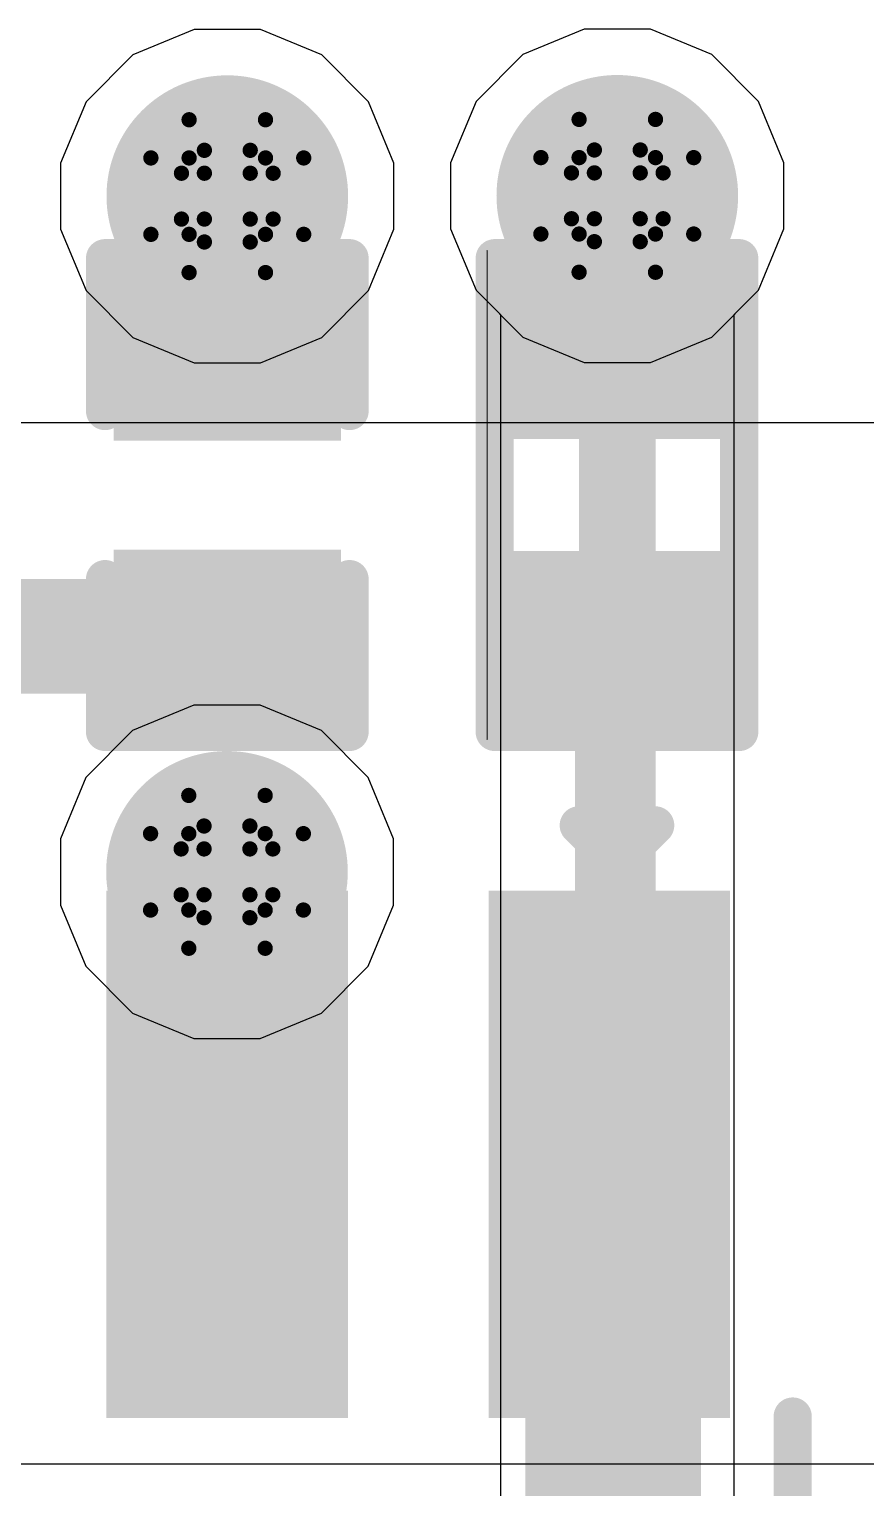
# Model space of a CAD drawing. Header units: inches. Extents: x -3 to 5259, y -3 to 5282.
# Drawn here: x 122.65 to 125.431, y 26.958 to 31.807 of the extents above; entities that cross this region are included whole.
import ezdxf

# ---------------------------------------------------------------- set-up
doc = ezdxf.new("R2010")
doc.units = ezdxf.units.IN
for name, color, linetype in [('Bottom Layer', 5, 'Continuous'), ('Bottom Solder', 6, 'Continuous'), ('Drill Drawing', 1, 'Continuous'), ('Layer 1', 16, 'Continuous'), ('Layer 2', 76, 'Continuous'), ('Top Layer', 1, 'Continuous'), ('Top Overlay', 2, 'Continuous'), ('Top Paste', 8, 'Continuous'), ('Top Solder', 216, 'Continuous'), ('Via Holes', 16, 'Continuous')]:
    doc.layers.add(name, color=color, linetype=linetype)

# ---------------------------------------------------------------- blocks, each defined once
blk = doc.blocks.new('SOIC_8_0_154___3_90___W______21')
at = {"layer": 'Top Layer'}
for points in [[(-3.474999399999999, 1.6050006), (-3.474999399999999, 2.2049994), (-1.92499996, 2.2049994), (-1.92499996, 1.6050006)], [(-3.474999399999999, 0.3350005999999998), (-3.474999399999999, 0.9349993999999998), (-1.92499996, 0.9349994), (-1.92499996, 0.3350006000000001)]]:
    blk.add_hatch(color=1, dxfattribs=at).paths.add_polyline_path(points)
at = {"layer": 'Top Overlay'}
blk.add_hatch(color=2, dxfattribs=at).paths.add_polyline_path([(-1.8382107, 1.62567874), (-1.4826107, 1.62567874), (-1.4826107, 2.20987874), (-1.8382107, 2.20987874)])
at = {"layer": 'Top Paste'}
for points in [[(-3.474999399999999, 1.6050006), (-3.474999399999999, 2.2049994), (-1.92499996, 2.2049994), (-1.92499996, 1.6050006)], [(-3.474999399999999, 0.3350005999999998), (-3.474999399999999, 0.9349993999999998), (-1.92499996, 0.9349994), (-1.92499996, 0.3350006000000001)]]:
    blk.add_hatch(color=8, dxfattribs=at).paths.add_polyline_path(points)
at = {"layer": 'Top Solder'}
for points in [[(-3.5765994, 1.5034006), (-3.5765994, 2.3065994), (-1.82339996, 2.3065994), (-1.82339996, 1.5034006)], [(-3.5765994, 0.2334005999999998), (-3.5765994, 1.0365994), (-1.82339996, 1.0365994), (-1.82339996, 0.2334006000000002)]]:
    blk.add_hatch(color=216, dxfattribs=at).paths.add_polyline_path(points)
at = {"layer": 'Top Overlay'}
for points in [[(1.8034, 2.5146, 0.127, 0.127, 0), (-1.8288, 2.5146, 0.127, 0.127, 0)], [(-3.66700054, 1.9304, 0.127, 0.127, 0), (-3.79400308, 2.0574, 0.127, 0.127, 0)], [(-3.79400054, 1.8034, 0.127, 0.127, 0), (-3.79400308, 2.0574, 0.127, 0.127, 0)], [(-3.79400054, 1.8034, 0.127, 0.127, 0), (-3.66700054, 1.9304, 0.127, 0.127, 0)]]:
    blk.add_lwpolyline(points, format="xyseb", dxfattribs=at)
for points in [[(-1.86055, 2.5146, 0.0635, 0.0635, 1), (-1.79705, 2.5146, 0.0635, 0.0635, 1)], [(-3.82575308, 2.0574, 0.0635, 0.0635, 1), (-3.76225308, 2.0574, 0.0635, 0.0635, 1)], [(-3.82575308, 2.0574, 0.0635, 0.0635, 1), (-3.76225308, 2.0574, 0.0635, 0.0635, 1)], [(-3.69875054, 1.9304, 0.0635, 0.0635, 1), (-3.63525054, 1.9304, 0.0635, 0.0635, 1)], [(-3.69875054, 1.9304, 0.0635, 0.0635, 1), (-3.63525054, 1.9304, 0.0635, 0.0635, 1)], [(-3.82575054, 1.8034, 0.0635, 0.0635, 1), (-3.76225054, 1.8034, 0.0635, 0.0635, 1)], [(-3.82575054, 1.8034, 0.0635, 0.0635, 1), (-3.76225054, 1.8034, 0.0635, 0.0635, 1)]]:
    blk.add_lwpolyline(points, format="xyseb", close=True, dxfattribs=at)
blk = doc.blocks.new('R___0402_86')
at = {"layer": 'Top Layer'}
for points in [[(-0.6985, -0.3175), (-0.6985, 0.3174999999999999), (-0.2413000000000001, 0.3175), (-0.2412999999999999, -0.3174999999999999)], [(0.2413000000000001, -0.3175), (0.2412999999999999, 0.3174999999999999), (0.6985, 0.3175), (0.6985, -0.3174999999999999)]]:
    blk.add_hatch(color=1, dxfattribs=at).paths.add_polyline_path(points)
at = {"layer": 'Top Paste'}
for points in [[(-0.6985, -0.3175), (-0.6985, 0.3174999999999999), (-0.2413000000000001, 0.3175), (-0.2412999999999999, -0.3174999999999999)], [(0.2413000000000001, -0.3175), (0.2412999999999999, 0.3174999999999999), (0.6985, 0.3175), (0.6985, -0.3174999999999999)]]:
    blk.add_hatch(color=8, dxfattribs=at).paths.add_polyline_path(points)
at = {"layer": 'Top Solder'}
for points in [[(-0.75350116, -0.3725011600000001), (-0.75350116, 0.3725011599999999), (-0.18629884, 0.3725011600000001), (-0.1862988399999999, -0.3725011599999999)], [(0.18629884, -0.3725011600000001), (0.1862988399999999, 0.3725011599999999), (0.75350116, 0.3725011600000001), (0.75350116, -0.3725011599999999)]]:
    blk.add_hatch(color=216, dxfattribs=at).paths.add_polyline_path(points)
at = {"layer": 'Top Overlay'}
for points in [[(0.7874, 0.4064, 0.127, 0.127, 0), (-0.7874, 0.4064, 0.127, 0.127, 0)], [(-0.7874, -0.4064, 0.127, 0.127, 0), (-0.7874, 0.4064, 0.127, 0.127, 0)], [(0.7874, -0.4064, 0.127, 0.127, 0), (0.7874, 0.4064, 0.127, 0.127, 0)], [(0.7874, -0.4064, 0.127, 0.127, 0), (-0.7874, -0.4064, 0.127, 0.127, 0)], [(0.8128, -0.4318, 0.0032258, 0.0032258, 0), (-0.8128, -0.4318, 0.0032258, 0.0032258, 0)]]:
    blk.add_lwpolyline(points, format="xyseb", dxfattribs=at)
for points in [[(-0.8191499999999999, 0.4064, 0.0635, 0.0635, 1), (-0.7556499999999999, 0.4064, 0.0635, 0.0635, 1)], [(-0.8191499999999999, 0.4064, 0.0635, 0.0635, 1), (-0.7556499999999999, 0.4064, 0.0635, 0.0635, 1)], [(0.7556499999999999, 0.4064, 0.0635, 0.0635, 1), (0.8191499999999999, 0.4064, 0.0635, 0.0635, 1)], [(0.7556499999999999, 0.4064, 0.0635, 0.0635, 1), (0.8191499999999999, 0.4064, 0.0635, 0.0635, 1)], [(-0.8191499999999999, -0.4064, 0.0635, 0.0635, 1), (-0.7556499999999999, -0.4064, 0.0635, 0.0635, 1)], [(-0.8191499999999999, -0.4064, 0.0635, 0.0635, 1), (-0.7556499999999999, -0.4064, 0.0635, 0.0635, 1)], [(0.7556499999999999, -0.4064, 0.0635, 0.0635, 1), (0.8191499999999999, -0.4064, 0.0635, 0.0635, 1)], [(0.7556499999999999, -0.4064, 0.0635, 0.0635, 1), (0.8191499999999999, -0.4064, 0.0635, 0.0635, 1)], [(-0.81360518, -0.4318, 0.0016129, 0.0016129, 1), (-0.8119948199999999, -0.4318, 0.0016129, 0.0016129, 1)], [(0.8119948199999999, -0.4318, 0.0016129, 0.0016129, 1), (0.81360518, -0.4318, 0.0016129, 0.0016129, 1)]]:
    blk.add_lwpolyline(points, format="xyseb", close=True, dxfattribs=at)
blk = doc.blocks.new('C___0402_245')
at = {"layer": 'Top Layer'}
for points in [[(-0.6985, -0.3175), (-0.6985, 0.3174999999999999), (-0.2413000000000001, 0.3175), (-0.2412999999999999, -0.3174999999999999)], [(0.2413000000000001, -0.3175), (0.2412999999999999, 0.3174999999999999), (0.6985, 0.3175), (0.6985, -0.3174999999999999)]]:
    blk.add_hatch(color=1, dxfattribs=at).paths.add_polyline_path(points)
at = {"layer": 'Top Paste'}
for points in [[(-0.6985, -0.3175), (-0.6985, 0.3174999999999999), (-0.2413000000000001, 0.3175), (-0.2412999999999999, -0.3174999999999999)], [(0.2413000000000001, -0.3175), (0.2412999999999999, 0.3174999999999999), (0.6985, 0.3175), (0.6985, -0.3174999999999999)]]:
    blk.add_hatch(color=8, dxfattribs=at).paths.add_polyline_path(points)
at = {"layer": 'Top Solder'}
for points in [[(-0.7584998799999999, -0.3774998800000001), (-0.7584998799999999, 0.3774998799999999), (-0.1813001200000001, 0.3774998800000001), (-0.1813001199999999, -0.3774998799999999)], [(0.1813001200000001, -0.3774998800000001), (0.1813001199999999, 0.3774998799999999), (0.7584998799999999, 0.3774998800000001), (0.7584998799999999, -0.3774998799999999)]]:
    blk.add_hatch(color=216, dxfattribs=at).paths.add_polyline_path(points)
at = {"layer": 'Top Overlay'}
for points in [[(-0.7874, -0.4064, 0.127, 0.127, 0), (-0.7874, 0.4064, 0.127, 0.127, 0)], [(-0.2794, 0.4064, 0.127, 0.127, 0), (-0.7874, 0.4064, 0.127, 0.127, 0)], [(0.7874, 0.4064, 0.127, 0.127, 0), (0.2794, 0.4064, 0.127, 0.127, 0)], [(0.7874, -0.4064, 0.127, 0.127, 0), (0.7874, 0.4064, 0.127, 0.127, 0)], [(-0.2794, -0.4064, 0.127, 0.127, 0), (-0.7874, -0.4064, 0.127, 0.127, 0)], [(0.7874, -0.4064, 0.127, 0.127, 0), (0.2794, -0.4064, 0.127, 0.127, 0)]]:
    blk.add_lwpolyline(points, format="xyseb", dxfattribs=at)
for points in [[(-0.8191499999999999, 0.4064, 0.0635, 0.0635, 1), (-0.7556499999999999, 0.4064, 0.0635, 0.0635, 1)], [(-0.8191499999999999, 0.4064, 0.0635, 0.0635, 1), (-0.7556499999999999, 0.4064, 0.0635, 0.0635, 1)], [(-0.31115, 0.4064, 0.0635, 0.0635, 1), (-0.24765, 0.4064, 0.0635, 0.0635, 1)], [(0.24765, 0.4064, 0.0635, 0.0635, 1), (0.31115, 0.4064, 0.0635, 0.0635, 1)], [(0.7556499999999999, 0.4064, 0.0635, 0.0635, 1), (0.8191499999999999, 0.4064, 0.0635, 0.0635, 1)], [(0.7556499999999999, 0.4064, 0.0635, 0.0635, 1), (0.8191499999999999, 0.4064, 0.0635, 0.0635, 1)], [(-0.8191499999999999, -0.4064, 0.0635, 0.0635, 1), (-0.7556499999999999, -0.4064, 0.0635, 0.0635, 1)], [(-0.8191499999999999, -0.4064, 0.0635, 0.0635, 1), (-0.7556499999999999, -0.4064, 0.0635, 0.0635, 1)], [(-0.31115, -0.4064, 0.0635, 0.0635, 1), (-0.24765, -0.4064, 0.0635, 0.0635, 1)], [(0.24765, -0.4064, 0.0635, 0.0635, 1), (0.31115, -0.4064, 0.0635, 0.0635, 1)], [(0.7556499999999999, -0.4064, 0.0635, 0.0635, 1), (0.8191499999999999, -0.4064, 0.0635, 0.0635, 1)], [(0.7556499999999999, -0.4064, 0.0635, 0.0635, 1), (0.8191499999999999, -0.4064, 0.0635, 0.0635, 1)]]:
    blk.add_lwpolyline(points, format="xyseb", close=True, dxfattribs=at)

msp = doc.modelspace()

# ---------------------------------------------------------------- hatches: boundary and pattern name
at = {"layer": 'Bottom Layer'}
h = msp.add_hatch(color=5, dxfattribs=at)
edge = h.paths.add_edge_path()
edge.add_arc((123.30845036, 31.25224128), 0.2999994, 0, 360)
h = msp.add_hatch(color=5, dxfattribs=at)
edge = h.paths.add_edge_path()
edge.add_arc((124.60492478, 31.25331824), 0.2999994, 0, 360)
h = msp.add_hatch(color=5, dxfattribs=at)
edge = h.paths.add_edge_path()
edge.add_arc((123.3073734, 29.00607102), 0.2999994, 0, 360)
at = {"layer": 'Bottom Solder'}
h = msp.add_hatch(color=6, dxfattribs=at)
edge = h.paths.add_edge_path()
edge.add_arc((123.30845036, 31.25224128), 0.4015993999999999, 0, 360)
h = msp.add_hatch(color=6, dxfattribs=at)
edge = h.paths.add_edge_path()
edge.add_arc((124.60492478, 31.25331824), 0.4015993999999999, 0, 360)
h = msp.add_hatch(color=6, dxfattribs=at)
edge = h.paths.add_edge_path()
edge.add_arc((123.3073734, 29.00607102), 0.4015993999999999, 0, 360)
at = {"layer": 'Layer 1'}
h = msp.add_hatch(color=16, dxfattribs=at)
edge = h.paths.add_edge_path()
edge.add_arc((123.30845036, 31.25224128), 0.2999994, 0, 360)
h = msp.add_hatch(color=16, dxfattribs=at)
edge = h.paths.add_edge_path()
edge.add_arc((124.60492478, 31.25331824), 0.2999994, 0, 360)
h = msp.add_hatch(color=16, dxfattribs=at)
edge = h.paths.add_edge_path()
edge.add_arc((123.3073734, 29.00607102), 0.2999994, 0, 360)
at = {"layer": 'Layer 2'}
h = msp.add_hatch(color=76, dxfattribs=at)
edge = h.paths.add_edge_path()
edge.add_arc((123.30845036, 31.25224128), 0.2999994, 0, 360)
h = msp.add_hatch(color=76, dxfattribs=at)
edge = h.paths.add_edge_path()
edge.add_arc((124.60492478, 31.25331824), 0.2999994, 0, 360)
h = msp.add_hatch(color=76, dxfattribs=at)
edge = h.paths.add_edge_path()
edge.add_arc((123.3073734, 29.00607102), 0.2999994, 0, 360)
at = {"layer": 'Top Layer'}
h = msp.add_hatch(color=1, dxfattribs=at)
edge = h.paths.add_edge_path()
edge.add_arc((123.30845036, 31.25224128), 0.2999994, 0, 360)
h = msp.add_hatch(color=1, dxfattribs=at)
edge = h.paths.add_edge_path()
edge.add_arc((124.60492478, 31.25331824), 0.2999994, 0, 360)
for points in [[(123.00774484, 30.72739346), (123.60986708, 30.72739346), (123.60986708, 31.25223874), (123.00774484, 31.25223874)], [(124.30421926, 30.72847042), (124.9063415, 30.72847042), (124.9063415, 31.2533157), (124.30421926, 31.2533157)], [(123.6084523, 29.00607102), (123.0084535, 29.00607102), (123.0084535, 27.55973914), (123.6084523, 27.55973914)]]:
    msp.add_hatch(color=1, dxfattribs=at).paths.add_polyline_path(points)
h = msp.add_hatch(color=1, dxfattribs=at)
edge = h.paths.add_edge_path()
edge.add_arc((123.3073734, 29.00607102), 0.2999994, 0, 360)
at = {"layer": 'Top Solder'}
h = msp.add_hatch(color=216, dxfattribs=at)
edge = h.paths.add_edge_path()
edge.add_arc((123.30845036, 31.25224128), 0.4015993999999999, 0, 360)
h = msp.add_hatch(color=216, dxfattribs=at)
edge = h.paths.add_edge_path()
edge.add_arc((124.60492478, 31.25331824), 0.4015993999999999, 0, 360)
h = msp.add_hatch(color=216, dxfattribs=at)
edge = h.paths.add_edge_path()
edge.add_arc((123.3073734, 29.00607102), 0.4015993999999999, 0, 360)
at = {"layer": 'Via Holes'}
h = msp.add_hatch(color=7, dxfattribs=at)
edge = h.paths.add_edge_path()
edge.add_arc((123.30845036, 31.25224128), 0.1499997, 0, 360)
h = msp.add_hatch(color=7, dxfattribs=at)
edge = h.paths.add_edge_path()
edge.add_arc((124.60492478, 31.25331824), 0.1499997, 0, 360)
h = msp.add_hatch(color=7, dxfattribs=at)
edge = h.paths.add_edge_path()
edge.add_arc((123.3073734, 29.00607102), 0.1499997, 0, 360)

# ---------------------------------------------------------------- linework, layer by layer
at = {"layer": 'Bottom Layer'}
for p, q in [((124.49472688, 31.80731764), (124.29111032, 31.72297694)), ((124.49472688, 31.80731764), (124.29111032, 31.72297694)), ((124.71512268, 31.80731764), (124.49472688, 31.80731764)), ((124.71512268, 31.80731764), (124.49472688, 31.80731764)), ((124.91873924, 31.72297694), (124.71512268, 31.80731764)), ((124.91873924, 31.72297694), (124.71512268, 31.80731764)), ((124.29111032, 31.72297694), (124.13526608, 31.5671327)), ((124.29111032, 31.72297694), (124.13526608, 31.5671327)), ((125.07458348, 31.5671327), (124.91873924, 31.72297694)), ((125.07458348, 31.5671327), (124.91873924, 31.72297694)), ((124.13526608, 31.5671327), (124.05092538, 31.36351614)), ((124.13526608, 31.5671327), (124.05092538, 31.36351614)), ((125.15892418, 31.36351614), (125.07458348, 31.5671327)), ((125.15892418, 31.36351614), (125.07458348, 31.5671327)), ((124.05092538, 31.36351614), (124.05092538, 31.14312034)), ((124.05092538, 31.36351614), (124.05092538, 31.14312034)), ((125.15892418, 31.14312034), (125.15892418, 31.36351614)), ((125.15892418, 31.14312034), (125.15892418, 31.36351614)), ((124.05092538, 31.14312034), (124.13526608, 30.93950378)), ((124.05092538, 31.14312034), (124.13526608, 30.93950378)), ((125.07458348, 30.93950378), (125.15892418, 31.14312034)), ((125.07458348, 30.93950378), (125.15892418, 31.14312034)), ((124.13526608, 30.93950378), (124.29111032, 30.78365954)), ((124.13526608, 30.93950378), (124.29111032, 30.78365954)), ((124.91873924, 30.78365954), (125.07458348, 30.93950378)), ((124.91873924, 30.78365954), (125.07458348, 30.93950378)), ((124.29111032, 30.78365954), (124.49472688, 30.69931884)), ((124.29111032, 30.78365954), (124.49472688, 30.69931884)), ((124.71512268, 30.69931884), (124.91873924, 30.78365954)), ((124.71512268, 30.69931884), (124.91873924, 30.78365954)), ((124.49472688, 30.69931884), (124.71512268, 30.69931884)), ((124.49472688, 30.69931884), (124.71512268, 30.69931884))]:
    msp.add_line(p, q, dxfattribs=at)
at = {"layer": 'Drill Drawing'}
for points in [[(123.18145036, 31.37924128, 0.0508, 0.0508, 0), (123.18145036, 31.50624128, 0.0508, 0.0508, 0)], [(123.18145036, 31.50624128, 0.0508, 0.0508, 0), (123.43545036, 31.50624128, 0.0508, 0.0508, 0)], [(123.43545036, 31.37924128, 0.0508, 0.0508, 0), (123.43545036, 31.50624128, 0.0508, 0.0508, 0)], [(124.47792478, 31.38031824, 0.0508, 0.0508, 0), (124.47792478, 31.50731824, 0.0508, 0.0508, 0)], [(124.47792478, 31.50731824, 0.0508, 0.0508, 0), (124.73192478, 31.50731824, 0.0508, 0.0508, 0)], [(124.73192478, 31.38031824, 0.0508, 0.0508, 0), (124.73192478, 31.50731824, 0.0508, 0.0508, 0)], [(123.23225036, 31.32844128, 0.0508, 0.0508, 0), (123.23225036, 31.40464128, 0.0508, 0.0508, 0)], [(123.23225036, 31.40464128, 0.0508, 0.0508, 0), (123.38465036, 31.40464128, 0.0508, 0.0508, 0)], [(123.38465036, 31.32844128, 0.0508, 0.0508, 0), (123.38465036, 31.40464128, 0.0508, 0.0508, 0)], [(124.52872478, 31.32951824, 0.0508, 0.0508, 0), (124.52872478, 31.40571824, 0.0508, 0.0508, 0)], [(124.52872478, 31.40571824, 0.0508, 0.0508, 0), (124.68112478, 31.40571824, 0.0508, 0.0508, 0)], [(124.68112478, 31.32951824, 0.0508, 0.0508, 0), (124.68112478, 31.40571824, 0.0508, 0.0508, 0)], [(123.05445036, 31.12524128, 0.0508, 0.0508, 0), (123.05445036, 31.37924128, 0.0508, 0.0508, 0)], [(123.05445036, 31.37924128, 0.0508, 0.0508, 0), (123.18145036, 31.37924128, 0.0508, 0.0508, 0)], [(123.43545036, 31.37924128, 0.0508, 0.0508, 0), (123.56245036, 31.37924128, 0.0508, 0.0508, 0)], [(123.56245036, 31.12524128, 0.0508, 0.0508, 0), (123.56245036, 31.37924128, 0.0508, 0.0508, 0)], [(124.35092478, 31.12631824, 0.0508, 0.0508, 0), (124.35092478, 31.38031824, 0.0508, 0.0508, 0)], [(124.35092478, 31.38031824, 0.0508, 0.0508, 0), (124.47792478, 31.38031824, 0.0508, 0.0508, 0)], [(124.73192478, 31.38031824, 0.0508, 0.0508, 0), (124.85892478, 31.38031824, 0.0508, 0.0508, 0)], [(124.85892478, 31.12631824, 0.0508, 0.0508, 0), (124.85892478, 31.38031824, 0.0508, 0.0508, 0)], [(123.15605036, 31.17604128, 0.0508, 0.0508, 0), (123.15605036, 31.32844128, 0.0508, 0.0508, 0)], [(123.15605036, 31.32844128, 0.0508, 0.0508, 0), (123.23225036, 31.32844128, 0.0508, 0.0508, 0)], [(123.38465036, 31.32844128, 0.0508, 0.0508, 0), (123.46085036, 31.32844128, 0.0508, 0.0508, 0)], [(123.46085036, 31.17604128, 0.0508, 0.0508, 0), (123.46085036, 31.32844128, 0.0508, 0.0508, 0)], [(124.45252478, 31.17711824, 0.0508, 0.0508, 0), (124.45252478, 31.32951824, 0.0508, 0.0508, 0)], [(124.45252478, 31.32951824, 0.0508, 0.0508, 0), (124.52872478, 31.32951824, 0.0508, 0.0508, 0)], [(124.68112478, 31.32951824, 0.0508, 0.0508, 0), (124.75732478, 31.32951824, 0.0508, 0.0508, 0)], [(124.75732478, 31.17711824, 0.0508, 0.0508, 0), (124.75732478, 31.32951824, 0.0508, 0.0508, 0)], [(123.15605036, 31.17604128, 0.0508, 0.0508, 0), (123.23225036, 31.17604128, 0.0508, 0.0508, 0)], [(123.23225036, 31.09984128, 0.0508, 0.0508, 0), (123.23225036, 31.17604128, 0.0508, 0.0508, 0)], [(123.38465036, 31.17604128, 0.0508, 0.0508, 0), (123.46085036, 31.17604128, 0.0508, 0.0508, 0)], [(123.38465036, 31.09984128, 0.0508, 0.0508, 0), (123.38465036, 31.17604128, 0.0508, 0.0508, 0)], [(124.45252478, 31.17711824, 0.0508, 0.0508, 0), (124.52872478, 31.17711824, 0.0508, 0.0508, 0)], [(124.52872478, 31.10091824, 0.0508, 0.0508, 0), (124.52872478, 31.17711824, 0.0508, 0.0508, 0)], [(124.68112478, 31.17711824, 0.0508, 0.0508, 0), (124.75732478, 31.17711824, 0.0508, 0.0508, 0)], [(124.68112478, 31.10091824, 0.0508, 0.0508, 0), (124.68112478, 31.17711824, 0.0508, 0.0508, 0)], [(123.05445036, 31.12524128, 0.0508, 0.0508, 0), (123.18145036, 31.12524128, 0.0508, 0.0508, 0)], [(123.18145036, 30.99824128, 0.0508, 0.0508, 0), (123.18145036, 31.12524128, 0.0508, 0.0508, 0)], [(123.43545036, 31.12524128, 0.0508, 0.0508, 0), (123.56245036, 31.12524128, 0.0508, 0.0508, 0)], [(123.43545036, 30.99824128, 0.0508, 0.0508, 0), (123.43545036, 31.12524128, 0.0508, 0.0508, 0)], [(124.35092478, 31.12631824, 0.0508, 0.0508, 0), (124.47792478, 31.12631824, 0.0508, 0.0508, 0)], [(124.47792478, 30.99931824, 0.0508, 0.0508, 0), (124.47792478, 31.12631824, 0.0508, 0.0508, 0)], [(124.73192478, 31.12631824, 0.0508, 0.0508, 0), (124.85892478, 31.12631824, 0.0508, 0.0508, 0)], [(124.73192478, 30.99931824, 0.0508, 0.0508, 0), (124.73192478, 31.12631824, 0.0508, 0.0508, 0)], [(123.23225036, 31.09984128, 0.0508, 0.0508, 0), (123.38465036, 31.09984128, 0.0508, 0.0508, 0)], [(124.52872478, 31.10091824, 0.0508, 0.0508, 0), (124.68112478, 31.10091824, 0.0508, 0.0508, 0)], [(123.18145036, 30.99824128, 0.0508, 0.0508, 0), (123.43545036, 30.99824128, 0.0508, 0.0508, 0)], [(124.47792478, 30.99931824, 0.0508, 0.0508, 0), (124.73192478, 30.99931824, 0.0508, 0.0508, 0)], [(123.1803734, 29.13307102, 0.0508, 0.0508, 0), (123.1803734, 29.26007102, 0.0508, 0.0508, 0)], [(123.1803734, 29.26007102, 0.0508, 0.0508, 0), (123.4343734, 29.26007102, 0.0508, 0.0508, 0)], [(123.4343734, 29.13307102, 0.0508, 0.0508, 0), (123.4343734, 29.26007102, 0.0508, 0.0508, 0)], [(123.0533734, 28.87907101999999, 0.0508, 0.0508, 0), (123.0533734, 29.13307102, 0.0508, 0.0508, 0)], [(123.0533734, 29.13307102, 0.0508, 0.0508, 0), (123.1803734, 29.13307102, 0.0508, 0.0508, 0)], [(123.2311734, 29.08227102, 0.0508, 0.0508, 0), (123.2311734, 29.15847102, 0.0508, 0.0508, 0)], [(123.2311734, 29.15847102, 0.0508, 0.0508, 0), (123.3835734, 29.15847102, 0.0508, 0.0508, 0)], [(123.3835734, 29.08227102, 0.0508, 0.0508, 0), (123.3835734, 29.15847102, 0.0508, 0.0508, 0)], [(123.4343734, 29.13307102, 0.0508, 0.0508, 0), (123.5613734, 29.13307102, 0.0508, 0.0508, 0)], [(123.5613734, 28.87907101999999, 0.0508, 0.0508, 0), (123.5613734, 29.13307102, 0.0508, 0.0508, 0)], [(123.1549734, 28.92987102, 0.0508, 0.0508, 0), (123.1549734, 29.08227102, 0.0508, 0.0508, 0)], [(123.1549734, 29.08227102, 0.0508, 0.0508, 0), (123.2311734, 29.08227102, 0.0508, 0.0508, 0)], [(123.3835734, 29.08227102, 0.0508, 0.0508, 0), (123.4597734, 29.08227102, 0.0508, 0.0508, 0)], [(123.4597734, 28.92987102, 0.0508, 0.0508, 0), (123.4597734, 29.08227102, 0.0508, 0.0508, 0)], [(123.1549734, 28.92987102, 0.0508, 0.0508, 0), (123.2311734, 28.92987102, 0.0508, 0.0508, 0)], [(123.2311734, 28.85367102, 0.0508, 0.0508, 0), (123.2311734, 28.92987102, 0.0508, 0.0508, 0)], [(123.3835734, 28.92987102, 0.0508, 0.0508, 0), (123.4597734, 28.92987102, 0.0508, 0.0508, 0)], [(123.3835734, 28.85367102, 0.0508, 0.0508, 0), (123.3835734, 28.92987102, 0.0508, 0.0508, 0)], [(123.0533734, 28.87907101999999, 0.0508, 0.0508, 0), (123.1803734, 28.87907101999999, 0.0508, 0.0508, 0)], [(123.1803734, 28.75207102, 0.0508, 0.0508, 0), (123.1803734, 28.87907101999999, 0.0508, 0.0508, 0)], [(123.4343734, 28.87907101999999, 0.0508, 0.0508, 0), (123.5613734, 28.87907101999999, 0.0508, 0.0508, 0)], [(123.4343734, 28.75207102, 0.0508, 0.0508, 0), (123.4343734, 28.87907101999999, 0.0508, 0.0508, 0)], [(123.2311734, 28.85367102, 0.0508, 0.0508, 0), (123.3835734, 28.85367102, 0.0508, 0.0508, 0)], [(123.1803734, 28.75207102, 0.0508, 0.0508, 0), (123.4343734, 28.75207102, 0.0508, 0.0508, 0)]]:
    msp.add_lwpolyline(points, format="xyseb", dxfattribs=at)
for points in [[(123.16875036, 31.50624128, 0.0254, 0.0254, 1), (123.19415036, 31.50624128, 0.0254, 0.0254, 1)], [(123.16875036, 31.50624128, 0.0254, 0.0254, 1), (123.19415036, 31.50624128, 0.0254, 0.0254, 1)], [(123.42275036, 31.50624128, 0.0254, 0.0254, 1), (123.44815036, 31.50624128, 0.0254, 0.0254, 1)], [(123.42275036, 31.50624128, 0.0254, 0.0254, 1), (123.44815036, 31.50624128, 0.0254, 0.0254, 1)], [(124.46522478, 31.50731824, 0.0254, 0.0254, 1), (124.49062478, 31.50731824, 0.0254, 0.0254, 1)], [(124.46522478, 31.50731824, 0.0254, 0.0254, 1), (124.49062478, 31.50731824, 0.0254, 0.0254, 1)], [(124.71922478, 31.50731824, 0.0254, 0.0254, 1), (124.74462478, 31.50731824, 0.0254, 0.0254, 1)], [(124.71922478, 31.50731824, 0.0254, 0.0254, 1), (124.74462478, 31.50731824, 0.0254, 0.0254, 1)], [(123.21955036, 31.40464128, 0.0254, 0.0254, 1), (123.24495036, 31.40464128, 0.0254, 0.0254, 1)], [(123.21955036, 31.40464128, 0.0254, 0.0254, 1), (123.24495036, 31.40464128, 0.0254, 0.0254, 1)], [(123.37195036, 31.40464128, 0.0254, 0.0254, 1), (123.39735036, 31.40464128, 0.0254, 0.0254, 1)], [(123.37195036, 31.40464128, 0.0254, 0.0254, 1), (123.39735036, 31.40464128, 0.0254, 0.0254, 1)], [(124.51602478, 31.40571824, 0.0254, 0.0254, 1), (124.54142478, 31.40571824, 0.0254, 0.0254, 1)], [(124.51602478, 31.40571824, 0.0254, 0.0254, 1), (124.54142478, 31.40571824, 0.0254, 0.0254, 1)], [(124.66842478, 31.40571824, 0.0254, 0.0254, 1), (124.69382478, 31.40571824, 0.0254, 0.0254, 1)], [(124.66842478, 31.40571824, 0.0254, 0.0254, 1), (124.69382478, 31.40571824, 0.0254, 0.0254, 1)], [(123.04175036, 31.37924128, 0.0254, 0.0254, 1), (123.06715036, 31.37924128, 0.0254, 0.0254, 1)], [(123.04175036, 31.37924128, 0.0254, 0.0254, 1), (123.06715036, 31.37924128, 0.0254, 0.0254, 1)], [(123.16875036, 31.37924128, 0.0254, 0.0254, 1), (123.19415036, 31.37924128, 0.0254, 0.0254, 1)], [(123.16875036, 31.37924128, 0.0254, 0.0254, 1), (123.19415036, 31.37924128, 0.0254, 0.0254, 1)], [(123.42275036, 31.37924128, 0.0254, 0.0254, 1), (123.44815036, 31.37924128, 0.0254, 0.0254, 1)], [(123.42275036, 31.37924128, 0.0254, 0.0254, 1), (123.44815036, 31.37924128, 0.0254, 0.0254, 1)], [(123.54975036, 31.37924128, 0.0254, 0.0254, 1), (123.57515036, 31.37924128, 0.0254, 0.0254, 1)], [(123.54975036, 31.37924128, 0.0254, 0.0254, 1), (123.57515036, 31.37924128, 0.0254, 0.0254, 1)], [(124.33822478, 31.38031824, 0.0254, 0.0254, 1), (124.36362478, 31.38031824, 0.0254, 0.0254, 1)], [(124.33822478, 31.38031824, 0.0254, 0.0254, 1), (124.36362478, 31.38031824, 0.0254, 0.0254, 1)], [(124.46522478, 31.38031824, 0.0254, 0.0254, 1), (124.49062478, 31.38031824, 0.0254, 0.0254, 1)], [(124.46522478, 31.38031824, 0.0254, 0.0254, 1), (124.49062478, 31.38031824, 0.0254, 0.0254, 1)], [(124.71922478, 31.38031824, 0.0254, 0.0254, 1), (124.74462478, 31.38031824, 0.0254, 0.0254, 1)], [(124.71922478, 31.38031824, 0.0254, 0.0254, 1), (124.74462478, 31.38031824, 0.0254, 0.0254, 1)], [(124.84622478, 31.38031824, 0.0254, 0.0254, 1), (124.87162478, 31.38031824, 0.0254, 0.0254, 1)], [(124.84622478, 31.38031824, 0.0254, 0.0254, 1), (124.87162478, 31.38031824, 0.0254, 0.0254, 1)], [(123.14335036, 31.32844128, 0.0254, 0.0254, 1), (123.16875036, 31.32844128, 0.0254, 0.0254, 1)], [(123.14335036, 31.32844128, 0.0254, 0.0254, 1), (123.16875036, 31.32844128, 0.0254, 0.0254, 1)], [(123.21955036, 31.32844128, 0.0254, 0.0254, 1), (123.24495036, 31.32844128, 0.0254, 0.0254, 1)], [(123.21955036, 31.32844128, 0.0254, 0.0254, 1), (123.24495036, 31.32844128, 0.0254, 0.0254, 1)], [(123.37195036, 31.32844128, 0.0254, 0.0254, 1), (123.39735036, 31.32844128, 0.0254, 0.0254, 1)], [(123.37195036, 31.32844128, 0.0254, 0.0254, 1), (123.39735036, 31.32844128, 0.0254, 0.0254, 1)], [(123.44815036, 31.32844128, 0.0254, 0.0254, 1), (123.47355036, 31.32844128, 0.0254, 0.0254, 1)], [(123.44815036, 31.32844128, 0.0254, 0.0254, 1), (123.47355036, 31.32844128, 0.0254, 0.0254, 1)], [(124.43982478, 31.32951824, 0.0254, 0.0254, 1), (124.46522478, 31.32951824, 0.0254, 0.0254, 1)], [(124.43982478, 31.32951824, 0.0254, 0.0254, 1), (124.46522478, 31.32951824, 0.0254, 0.0254, 1)], [(124.51602478, 31.32951824, 0.0254, 0.0254, 1), (124.54142478, 31.32951824, 0.0254, 0.0254, 1)], [(124.51602478, 31.32951824, 0.0254, 0.0254, 1), (124.54142478, 31.32951824, 0.0254, 0.0254, 1)], [(124.66842478, 31.32951824, 0.0254, 0.0254, 1), (124.69382478, 31.32951824, 0.0254, 0.0254, 1)], [(124.66842478, 31.32951824, 0.0254, 0.0254, 1), (124.69382478, 31.32951824, 0.0254, 0.0254, 1)], [(124.74462478, 31.32951824, 0.0254, 0.0254, 1), (124.77002478, 31.32951824, 0.0254, 0.0254, 1)], [(124.74462478, 31.32951824, 0.0254, 0.0254, 1), (124.77002478, 31.32951824, 0.0254, 0.0254, 1)], [(123.14335036, 31.17604128, 0.0254, 0.0254, 1), (123.16875036, 31.17604128, 0.0254, 0.0254, 1)], [(123.14335036, 31.17604128, 0.0254, 0.0254, 1), (123.16875036, 31.17604128, 0.0254, 0.0254, 1)], [(123.21955036, 31.17604128, 0.0254, 0.0254, 1), (123.24495036, 31.17604128, 0.0254, 0.0254, 1)], [(123.21955036, 31.17604128, 0.0254, 0.0254, 1), (123.24495036, 31.17604128, 0.0254, 0.0254, 1)], [(123.37195036, 31.17604128, 0.0254, 0.0254, 1), (123.39735036, 31.17604128, 0.0254, 0.0254, 1)], [(123.37195036, 31.17604128, 0.0254, 0.0254, 1), (123.39735036, 31.17604128, 0.0254, 0.0254, 1)], [(123.44815036, 31.17604128, 0.0254, 0.0254, 1), (123.47355036, 31.17604128, 0.0254, 0.0254, 1)], [(123.44815036, 31.17604128, 0.0254, 0.0254, 1), (123.47355036, 31.17604128, 0.0254, 0.0254, 1)], [(124.43982478, 31.17711824, 0.0254, 0.0254, 1), (124.46522478, 31.17711824, 0.0254, 0.0254, 1)], [(124.43982478, 31.17711824, 0.0254, 0.0254, 1), (124.46522478, 31.17711824, 0.0254, 0.0254, 1)], [(124.51602478, 31.17711824, 0.0254, 0.0254, 1), (124.54142478, 31.17711824, 0.0254, 0.0254, 1)], [(124.51602478, 31.17711824, 0.0254, 0.0254, 1), (124.54142478, 31.17711824, 0.0254, 0.0254, 1)], [(124.66842478, 31.17711824, 0.0254, 0.0254, 1), (124.69382478, 31.17711824, 0.0254, 0.0254, 1)], [(124.66842478, 31.17711824, 0.0254, 0.0254, 1), (124.69382478, 31.17711824, 0.0254, 0.0254, 1)], [(124.74462478, 31.17711824, 0.0254, 0.0254, 1), (124.77002478, 31.17711824, 0.0254, 0.0254, 1)], [(124.74462478, 31.17711824, 0.0254, 0.0254, 1), (124.77002478, 31.17711824, 0.0254, 0.0254, 1)], [(123.04175036, 31.12524128, 0.0254, 0.0254, 1), (123.06715036, 31.12524128, 0.0254, 0.0254, 1)], [(123.04175036, 31.12524128, 0.0254, 0.0254, 1), (123.06715036, 31.12524128, 0.0254, 0.0254, 1)], [(123.16875036, 31.12524128, 0.0254, 0.0254, 1), (123.19415036, 31.12524128, 0.0254, 0.0254, 1)], [(123.16875036, 31.12524128, 0.0254, 0.0254, 1), (123.19415036, 31.12524128, 0.0254, 0.0254, 1)], [(123.42275036, 31.12524128, 0.0254, 0.0254, 1), (123.44815036, 31.12524128, 0.0254, 0.0254, 1)], [(123.42275036, 31.12524128, 0.0254, 0.0254, 1), (123.44815036, 31.12524128, 0.0254, 0.0254, 1)], [(123.54975036, 31.12524128, 0.0254, 0.0254, 1), (123.57515036, 31.12524128, 0.0254, 0.0254, 1)], [(123.54975036, 31.12524128, 0.0254, 0.0254, 1), (123.57515036, 31.12524128, 0.0254, 0.0254, 1)], [(124.33822478, 31.12631824, 0.0254, 0.0254, 1), (124.36362478, 31.12631824, 0.0254, 0.0254, 1)], [(124.33822478, 31.12631824, 0.0254, 0.0254, 1), (124.36362478, 31.12631824, 0.0254, 0.0254, 1)], [(124.46522478, 31.12631824, 0.0254, 0.0254, 1), (124.49062478, 31.12631824, 0.0254, 0.0254, 1)], [(124.46522478, 31.12631824, 0.0254, 0.0254, 1), (124.49062478, 31.12631824, 0.0254, 0.0254, 1)], [(124.71922478, 31.12631824, 0.0254, 0.0254, 1), (124.74462478, 31.12631824, 0.0254, 0.0254, 1)], [(124.71922478, 31.12631824, 0.0254, 0.0254, 1), (124.74462478, 31.12631824, 0.0254, 0.0254, 1)], [(124.84622478, 31.12631824, 0.0254, 0.0254, 1), (124.87162478, 31.12631824, 0.0254, 0.0254, 1)], [(124.84622478, 31.12631824, 0.0254, 0.0254, 1), (124.87162478, 31.12631824, 0.0254, 0.0254, 1)], [(123.21955036, 31.09984128, 0.0254, 0.0254, 1), (123.24495036, 31.09984128, 0.0254, 0.0254, 1)], [(123.21955036, 31.09984128, 0.0254, 0.0254, 1), (123.24495036, 31.09984128, 0.0254, 0.0254, 1)], [(123.37195036, 31.09984128, 0.0254, 0.0254, 1), (123.39735036, 31.09984128, 0.0254, 0.0254, 1)], [(123.37195036, 31.09984128, 0.0254, 0.0254, 1), (123.39735036, 31.09984128, 0.0254, 0.0254, 1)], [(124.51602478, 31.10091824, 0.0254, 0.0254, 1), (124.54142478, 31.10091824, 0.0254, 0.0254, 1)], [(124.51602478, 31.10091824, 0.0254, 0.0254, 1), (124.54142478, 31.10091824, 0.0254, 0.0254, 1)], [(124.66842478, 31.10091824, 0.0254, 0.0254, 1), (124.69382478, 31.10091824, 0.0254, 0.0254, 1)], [(124.66842478, 31.10091824, 0.0254, 0.0254, 1), (124.69382478, 31.10091824, 0.0254, 0.0254, 1)], [(123.16875036, 30.99824128, 0.0254, 0.0254, 1), (123.19415036, 30.99824128, 0.0254, 0.0254, 1)], [(123.16875036, 30.99824128, 0.0254, 0.0254, 1), (123.19415036, 30.99824128, 0.0254, 0.0254, 1)], [(123.42275036, 30.99824128, 0.0254, 0.0254, 1), (123.44815036, 30.99824128, 0.0254, 0.0254, 1)], [(123.42275036, 30.99824128, 0.0254, 0.0254, 1), (123.44815036, 30.99824128, 0.0254, 0.0254, 1)], [(124.46522478, 30.99931824, 0.0254, 0.0254, 1), (124.49062478, 30.99931824, 0.0254, 0.0254, 1)], [(124.46522478, 30.99931824, 0.0254, 0.0254, 1), (124.49062478, 30.99931824, 0.0254, 0.0254, 1)], [(124.71922478, 30.99931824, 0.0254, 0.0254, 1), (124.74462478, 30.99931824, 0.0254, 0.0254, 1)], [(124.71922478, 30.99931824, 0.0254, 0.0254, 1), (124.74462478, 30.99931824, 0.0254, 0.0254, 1)], [(123.1676734, 29.26007102, 0.0254, 0.0254, 1), (123.1930734, 29.26007102, 0.0254, 0.0254, 1)], [(123.1676734, 29.26007102, 0.0254, 0.0254, 1), (123.1930734, 29.26007102, 0.0254, 0.0254, 1)], [(123.4216734, 29.26007102, 0.0254, 0.0254, 1), (123.4470734, 29.26007102, 0.0254, 0.0254, 1)], [(123.4216734, 29.26007102, 0.0254, 0.0254, 1), (123.4470734, 29.26007102, 0.0254, 0.0254, 1)], [(123.0406734, 29.13307102, 0.0254, 0.0254, 1), (123.0660734, 29.13307102, 0.0254, 0.0254, 1)], [(123.0406734, 29.13307102, 0.0254, 0.0254, 1), (123.0660734, 29.13307102, 0.0254, 0.0254, 1)], [(123.1676734, 29.13307102, 0.0254, 0.0254, 1), (123.1930734, 29.13307102, 0.0254, 0.0254, 1)], [(123.1676734, 29.13307102, 0.0254, 0.0254, 1), (123.1930734, 29.13307102, 0.0254, 0.0254, 1)], [(123.2184734, 29.15847102, 0.0254, 0.0254, 1), (123.2438734, 29.15847102, 0.0254, 0.0254, 1)], [(123.2184734, 29.15847102, 0.0254, 0.0254, 1), (123.2438734, 29.15847102, 0.0254, 0.0254, 1)], [(123.3708734, 29.15847102, 0.0254, 0.0254, 1), (123.3962734, 29.15847102, 0.0254, 0.0254, 1)], [(123.3708734, 29.15847102, 0.0254, 0.0254, 1), (123.3962734, 29.15847102, 0.0254, 0.0254, 1)], [(123.4216734, 29.13307102, 0.0254, 0.0254, 1), (123.4470734, 29.13307102, 0.0254, 0.0254, 1)], [(123.4216734, 29.13307102, 0.0254, 0.0254, 1), (123.4470734, 29.13307102, 0.0254, 0.0254, 1)], [(123.5486734, 29.13307102, 0.0254, 0.0254, 1), (123.5740734, 29.13307102, 0.0254, 0.0254, 1)], [(123.5486734, 29.13307102, 0.0254, 0.0254, 1), (123.5740734, 29.13307102, 0.0254, 0.0254, 1)], [(123.1422734, 29.08227102, 0.0254, 0.0254, 1), (123.1676734, 29.08227102, 0.0254, 0.0254, 1)], [(123.1422734, 29.08227102, 0.0254, 0.0254, 1), (123.1676734, 29.08227102, 0.0254, 0.0254, 1)], [(123.2184734, 29.08227102, 0.0254, 0.0254, 1), (123.2438734, 29.08227102, 0.0254, 0.0254, 1)], [(123.2184734, 29.08227102, 0.0254, 0.0254, 1), (123.2438734, 29.08227102, 0.0254, 0.0254, 1)], [(123.3708734, 29.08227102, 0.0254, 0.0254, 1), (123.3962734, 29.08227102, 0.0254, 0.0254, 1)], [(123.3708734, 29.08227102, 0.0254, 0.0254, 1), (123.3962734, 29.08227102, 0.0254, 0.0254, 1)], [(123.4470734, 29.08227102, 0.0254, 0.0254, 1), (123.4724734, 29.08227102, 0.0254, 0.0254, 1)], [(123.4470734, 29.08227102, 0.0254, 0.0254, 1), (123.4724734, 29.08227102, 0.0254, 0.0254, 1)], [(123.1422734, 28.92987102, 0.0254, 0.0254, 1), (123.1676734, 28.92987102, 0.0254, 0.0254, 1)], [(123.1422734, 28.92987102, 0.0254, 0.0254, 1), (123.1676734, 28.92987102, 0.0254, 0.0254, 1)], [(123.2184734, 28.92987102, 0.0254, 0.0254, 1), (123.2438734, 28.92987102, 0.0254, 0.0254, 1)], [(123.2184734, 28.92987102, 0.0254, 0.0254, 1), (123.2438734, 28.92987102, 0.0254, 0.0254, 1)], [(123.3708734, 28.92987102, 0.0254, 0.0254, 1), (123.3962734, 28.92987102, 0.0254, 0.0254, 1)], [(123.3708734, 28.92987102, 0.0254, 0.0254, 1), (123.3962734, 28.92987102, 0.0254, 0.0254, 1)], [(123.4470734, 28.92987102, 0.0254, 0.0254, 1), (123.4724734, 28.92987102, 0.0254, 0.0254, 1)], [(123.4470734, 28.92987102, 0.0254, 0.0254, 1), (123.4724734, 28.92987102, 0.0254, 0.0254, 1)], [(123.0406734, 28.87907101999999, 0.0254, 0.0254, 1), (123.0660734, 28.87907101999999, 0.0254, 0.0254, 1)], [(123.0406734, 28.87907101999999, 0.0254, 0.0254, 1), (123.0660734, 28.87907101999999, 0.0254, 0.0254, 1)], [(123.1676734, 28.87907101999999, 0.0254, 0.0254, 1), (123.1930734, 28.87907101999999, 0.0254, 0.0254, 1)], [(123.1676734, 28.87907101999999, 0.0254, 0.0254, 1), (123.1930734, 28.87907101999999, 0.0254, 0.0254, 1)], [(123.4216734, 28.87907101999999, 0.0254, 0.0254, 1), (123.4470734, 28.87907101999999, 0.0254, 0.0254, 1)], [(123.4216734, 28.87907101999999, 0.0254, 0.0254, 1), (123.4470734, 28.87907101999999, 0.0254, 0.0254, 1)], [(123.5486734, 28.87907101999999, 0.0254, 0.0254, 1), (123.5740734, 28.87907101999999, 0.0254, 0.0254, 1)], [(123.5486734, 28.87907101999999, 0.0254, 0.0254, 1), (123.5740734, 28.87907101999999, 0.0254, 0.0254, 1)], [(123.2184734, 28.85367102, 0.0254, 0.0254, 1), (123.2438734, 28.85367102, 0.0254, 0.0254, 1)], [(123.2184734, 28.85367102, 0.0254, 0.0254, 1), (123.2438734, 28.85367102, 0.0254, 0.0254, 1)], [(123.3708734, 28.85367102, 0.0254, 0.0254, 1), (123.3962734, 28.85367102, 0.0254, 0.0254, 1)], [(123.3708734, 28.85367102, 0.0254, 0.0254, 1), (123.3962734, 28.85367102, 0.0254, 0.0254, 1)], [(123.1676734, 28.75207102, 0.0254, 0.0254, 1), (123.1930734, 28.75207102, 0.0254, 0.0254, 1)], [(123.1676734, 28.75207102, 0.0254, 0.0254, 1), (123.1930734, 28.75207102, 0.0254, 0.0254, 1)], [(123.4216734, 28.75207102, 0.0254, 0.0254, 1), (123.4470734, 28.75207102, 0.0254, 0.0254, 1)], [(123.4216734, 28.75207102, 0.0254, 0.0254, 1), (123.4470734, 28.75207102, 0.0254, 0.0254, 1)]]:
    msp.add_lwpolyline(points, format="xyseb", close=True, dxfattribs=at)
at = {"layer": 'Layer 1'}
for p, q in [((124.49472688, 31.80731764), (124.29111032, 31.72297694)), ((124.71512268, 31.80731764), (124.49472688, 31.80731764)), ((124.91873924, 31.72297694), (124.71512268, 31.80731764)), ((124.29111032, 31.72297694), (124.13526608, 31.5671327)), ((125.07458348, 31.5671327), (124.91873924, 31.72297694)), ((124.13526608, 31.5671327), (124.05092538, 31.36351614)), ((125.15892418, 31.36351614), (125.07458348, 31.5671327)), ((124.05092538, 31.36351614), (124.05092538, 31.14312034)), ((125.15892418, 31.14312034), (125.15892418, 31.36351614)), ((124.05092538, 31.14312034), (124.13526608, 30.93950378)), ((125.07458348, 30.93950378), (125.15892418, 31.14312034)), ((124.13526608, 30.93950378), (124.29111032, 30.78365954)), ((124.91873924, 30.78365954), (125.07458348, 30.93950378)), ((124.29111032, 30.78365954), (124.49472688, 30.69931884)), ((124.71512268, 30.69931884), (124.91873924, 30.78365954)), ((124.49472688, 30.69931884), (124.71512268, 30.69931884))]:
    msp.add_line(p, q, dxfattribs=at)
at = {"layer": 'Layer 2'}
for p, q in [((123.19825246, 31.80624068), (122.9946359, 31.72189998)), ((123.41864826, 31.80624068), (123.19825246, 31.80624068)), ((123.62226482, 31.72189998), (123.41864826, 31.80624068)), ((124.49472688, 31.80731764), (124.29111032, 31.72297694)), ((124.71512268, 31.80731764), (124.49472688, 31.80731764)), ((124.91873924, 31.72297694), (124.71512268, 31.80731764)), ((122.9946359, 31.72189998), (122.83879166, 31.56605574)), ((123.77810906, 31.56605574), (123.62226482, 31.72189998)), ((124.29111032, 31.72297694), (124.13526608, 31.5671327)), ((125.07458348, 31.5671327), (124.91873924, 31.72297694)), ((124.13526608, 31.5671327), (124.05092538, 31.36351614)), ((125.15892418, 31.36351614), (125.07458348, 31.5671327)), ((122.83879166, 31.56605574), (122.75445096, 31.36243918)), ((123.86244976, 31.36243918), (123.77810906, 31.56605574)), ((122.75445096, 31.36243918), (122.75445096, 31.14204338)), ((123.86244976, 31.14204338), (123.86244976, 31.36243918)), ((124.05092538, 31.36351614), (124.05092538, 31.14312034)), ((125.15892418, 31.14312034), (125.15892418, 31.36351614)), ((122.75445096, 31.14204338), (122.83879166, 30.93842682)), ((123.77810906, 30.93842682), (123.86244976, 31.14204338)), ((124.05092538, 31.14312034), (124.13526608, 30.93950378)), ((125.07458348, 30.93950378), (125.15892418, 31.14312034)), ((122.83879166, 30.93842682), (122.9946359, 30.78258258)), ((123.62226482, 30.78258258), (123.77810906, 30.93842682)), ((124.13526608, 30.93950378), (124.21645972, 30.85831014)), ((124.99338984, 30.85831014), (125.07458348, 30.93950378)), ((124.21645972, 30.85831014), (124.21645972, 25.1912247)), ((124.99338984, 25.03031824), (124.99338984, 30.85831014)), ((122.9946359, 30.78258258), (123.19825246, 30.69824188)), ((123.41864826, 30.69824188), (123.62226482, 30.78258258)), ((123.19825246, 30.69824188), (123.41864826, 30.69824188)), ((123.1971755, 29.56007042), (122.99355894, 29.47572972)), ((123.4175713, 29.56007042), (123.1971755, 29.56007042)), ((123.62118786, 29.47572972), (123.4175713, 29.56007042)), ((122.99355894, 29.47572972), (122.8377147, 29.31988548)), ((123.7770321, 29.31988548), (123.62118786, 29.47572972)), ((122.8377147, 29.31988548), (122.753374, 29.11626892)), ((123.8613728, 29.11626892), (123.7770321, 29.31988548)), ((122.753374, 29.11626892), (122.753374, 28.89587312)), ((123.8613728, 28.89587312), (123.8613728, 29.11626892)), ((122.753374, 28.89587312), (122.8377147, 28.69225656)), ((123.7770321, 28.69225656), (123.8613728, 28.89587312)), ((122.8377147, 28.69225656), (122.99355894, 28.53641232)), ((123.62118786, 28.53641232), (123.7770321, 28.69225656)), ((122.99355894, 28.53641232), (123.1971755, 28.45207162)), ((123.4175713, 28.45207162), (123.62118786, 28.53641232)), ((123.1971755, 28.45207162), (123.4175713, 28.45207162))]:
    msp.add_line(p, q, dxfattribs=at)
msp.add_lwpolyline([(124.60492478, 25.03031824, 0.254, 0.254, 0), (124.60492478, 31.25331824, 0.254, 0.254, 0)], format="xyseb", dxfattribs=at)
msp.add_lwpolyline([(124.54142478, 31.25331824, 0.127, 0.127, 1), (124.66842478, 31.25331824, 0.127, 0.127, 1)], format="xyseb", close=True, dxfattribs=at)
at = {"layer": 'Top Layer'}
for p, q in [((119.69685992, 30.49987042), (133.09600508, 30.49987042)), ((133.09598222, 27.03764976), (119.6968142, 27.03764976))]:
    msp.add_line(p, q, dxfattribs=at)
for points in [[(123.30845036, 30.72847042, 0.3809999999999999, 0.3809999999999999, 0), (123.30845036, 31.25224128, 0.3809999999999999, 0.3809999999999999, 0)], [(124.60492478, 30.72954738, 0.3809999999999999, 0.3809999999999999, 0), (124.60492478, 31.25331824, 0.3809999999999999, 0.3809999999999999, 0)], [(123.3073734, 30.72739346, 0.2032, 0.2032, 0), (123.30845036, 30.72847042, 0.2032, 0.2032, 0)], [(124.60384782, 30.72847042, 0.2032, 0.2032, 0), (124.60492478, 30.72954738, 0.2032, 0.2032, 0)], [(122.0258291, 29.78858914, 0.3809999999999999, 0.3809999999999999, 0), (123.30836654, 29.78858914, 0.3809999999999999, 0.3809999999999999, 0)], [(123.30836654, 29.78858914, 0.3809999999999999, 0.3809999999999999, 0), (123.30844782, 29.78867042, 0.3809999999999999, 0.3809999999999999, 0)], [(124.59114782, 29.77596788, 0.254, 0.254, 0), (124.60384782, 29.78866788, 0.254, 0.254, 0)], [(124.59114782, 28.07935202, 0.254, 0.254, 0), (124.59114782, 29.77596788, 0.254, 0.254, 0)]]:
    msp.add_lwpolyline(points, format="xyseb", dxfattribs=at)
for points in [[(123.21320036, 31.25224128, 0.1905, 0.1905, 1), (123.40370036, 31.25224128, 0.1905, 0.1905, 1)], [(124.50967478, 31.25331824, 0.1905, 0.1905, 1), (124.70017478, 31.25331824, 0.1905, 0.1905, 1)], [(123.21320036, 30.72847042, 0.1905, 0.1905, 1), (123.40370036, 30.72847042, 0.1905, 0.1905, 1)], [(124.50967478, 30.72954738, 0.1905, 0.1905, 1), (124.70017478, 30.72954738, 0.1905, 0.1905, 1)], [(123.2565734, 30.72739346, 0.1016, 0.1016, 1), (123.3581734, 30.72739346, 0.1016, 0.1016, 1)], [(123.25765036, 30.72847042, 0.1016, 0.1016, 1), (123.35925036, 30.72847042, 0.1016, 0.1016, 1)], [(124.55304782, 30.72847042, 0.1016, 0.1016, 1), (124.65464782, 30.72847042, 0.1016, 0.1016, 1)], [(124.55412478, 30.72954738, 0.1016, 0.1016, 1), (124.65572478, 30.72954738, 0.1016, 0.1016, 1)], [(123.21311654, 29.78858914, 0.1905, 0.1905, 1), (123.40361654, 29.78858914, 0.1905, 0.1905, 1)], [(123.21311654, 29.78858914, 0.1905, 0.1905, 1), (123.40361654, 29.78858914, 0.1905, 0.1905, 1)], [(123.21319782, 29.78867042, 0.1905, 0.1905, 1), (123.40369782, 29.78867042, 0.1905, 0.1905, 1)], [(124.52764782, 29.77596788, 0.127, 0.127, 1), (124.65464782, 29.77596788, 0.127, 0.127, 1)], [(124.52764782, 29.77596788, 0.127, 0.127, 1), (124.65464782, 29.77596788, 0.127, 0.127, 1)], [(124.54034782, 29.78866788, 0.127, 0.127, 1), (124.66734782, 29.78866788, 0.127, 0.127, 1)], [(124.52764782, 28.07935202, 0.127, 0.127, 1), (124.65464782, 28.07935202, 0.127, 0.127, 1)]]:
    msp.add_lwpolyline(points, format="xyseb", close=True, dxfattribs=at)

# ---------------------------------------------------------------- block references
at = {"rotation": 270}
for name, p in [('C___0402_245', (123.30844528, 30.25857041999999)), ('R___0402_86', (124.60384274, 30.25857041999999)), ('SOIC_8_0_154___3_90___W______21', (122.67344274, 25.3666498))]:
    msp.add_blockref(name, p, dxfattribs=at)

doc.saveas('drawing.dxf')
